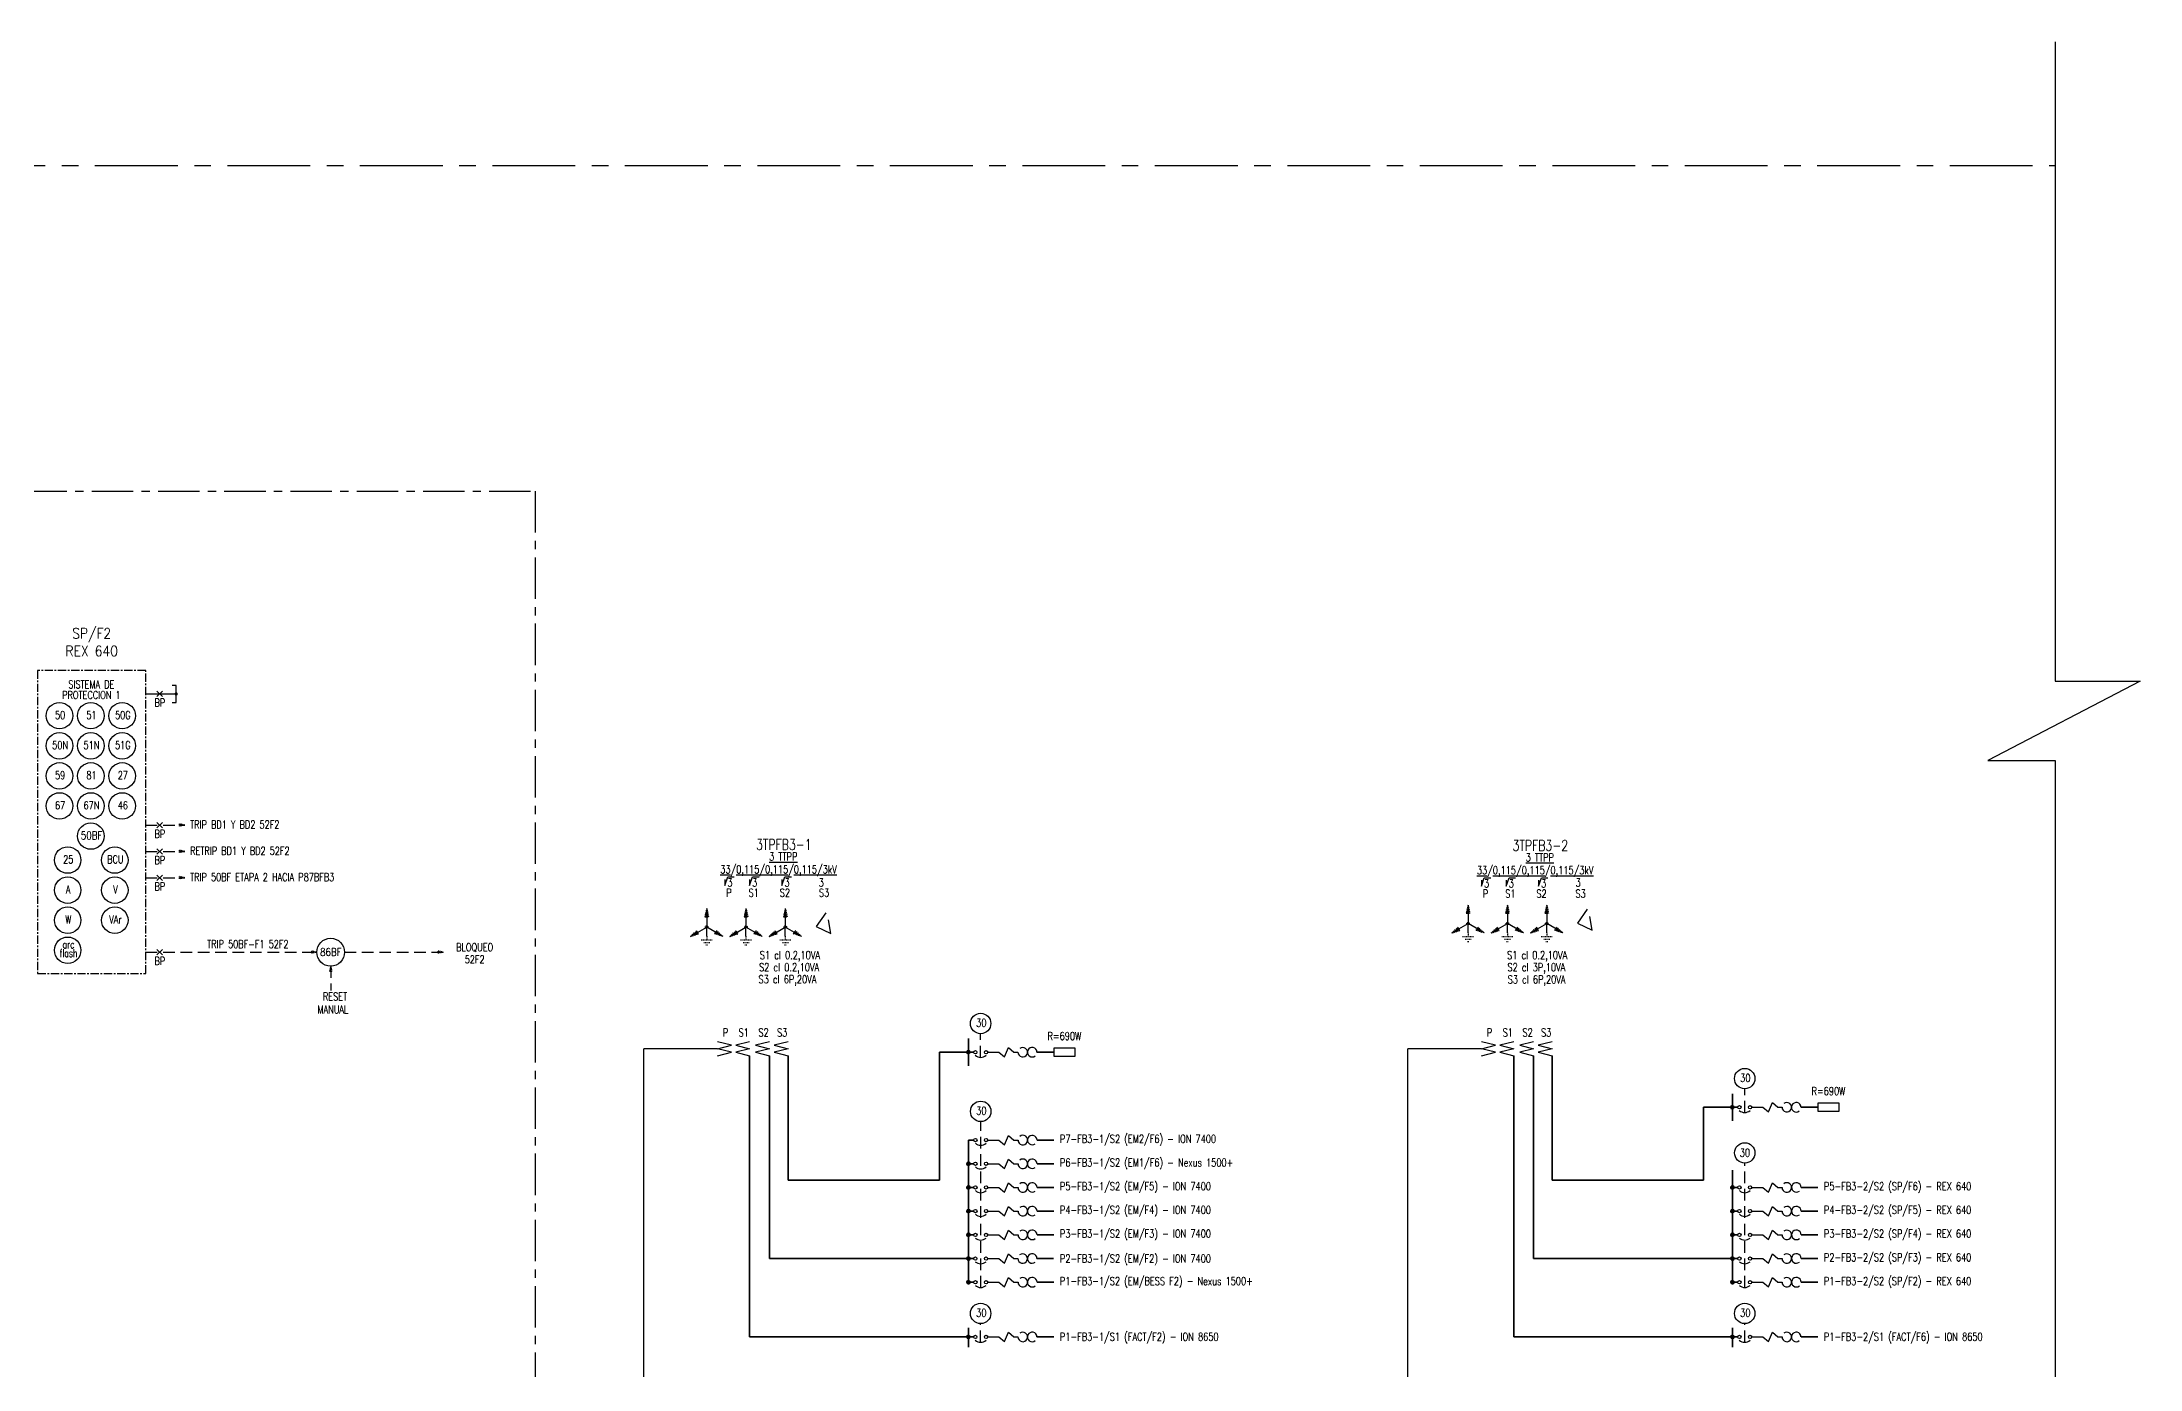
# Model space of a CAD drawing. Header units: millimetres. Extents: x -1355 to 3509, y -1443 to -567.
# Drawn here: x 445.3 to 762, y -767.4 to -567.1 of the extents above; entities that cross this region are included whole.
import ezdxf
from ezdxf.enums import TextEntityAlignment as Align

# ---------------------------------------------------------------- set-up
doc = ezdxf.new("R2010")
doc.units = ezdxf.units.MM
doc.linetypes.add('CENTER', pattern=[2, 1.25, -0.25, 0.25, -0.25])
doc.linetypes.add('HIDDEN', pattern=[0.375, 0.25, -0.125])
for name, color, linetype in [('07SEGMENTOS', 6, 'HIDDEN'), ('ACEP-E-CABLES', 200, 'Continuous'), ('ACEP-E-EJES', 1, 'CENTER'), ('ACEP-E-EQUIPOS', 7, 'Continuous'), ('ACEP-E-SEGMENTOS', 1, 'HIDDEN'), ('ACEP-E-TEXTOS', 3, 'Continuous'), ('SIMBOLOS', 6, 'Continuous'), ('TEXTOS', 7, 'Continuous')]:
    doc.layers.add(name, color=color, linetype=linetype)
doc.layers.add('CONDUCTOR', color=30, linetype='Continuous', lineweight=35)
doc.styles.add('Romans_0.85', font='romans.shx', dxfattribs={"width": 0.85})

# ---------------------------------------------------------------- blocks, each defined once
blk = doc.blocks.new('DIAG-16')
blk.add_lwpolyline([(-1.82, -4), (0, -4), (0, 4), (-1.82, 4)])
at = {"const_width": 0.75}
blk.add_lwpolyline([(-0.38, 0, 1), (0.38, 0, 1)], format="xyb", close=True, dxfattribs=at)
blk = doc.blocks.new('Flecha')
blk.add_hatch(color=256).paths.add_polyline_path([(0, 1.66), (-0.36, 0), (0.36, 0)])
for p, q in [((0, 1.66), (-0.36, 0)), ((-0.36, 0), (0.36, 0)), ((0, 1.66), (0.36, 0))]:
    blk.add_line(p, q)
blk = doc.blocks.new('A$C6181173A')
h = blk.add_hatch(color=256)
h.dxf.hatch_style = 1
h.paths.add_polyline_path([(0.31, 0.31), (0, 0.31, 0.414214), (0.31, 0)])
h.paths.add_polyline_path([(0.31, 0.62, 0.414214), (0, 0.31), (0.31, 0.31)])
h.paths.add_polyline_path([(0.31, 0.62), (0.31, 0.31), (0.62, 0.31, 0.414214)])
h.paths.add_polyline_path([(0.62, 0.31), (0.31, 0.31), (0.31, 0, 0.414214)])
blk.add_circle((0.31, 0.31), 0.308)
blk = doc.blocks.new('DIAG-01')
for p, q in [((0, 0), (0, -2.6)), ((-3.5, -2.6), (3.5, -2.6)), ((-2, -4.1), (2, -4.1)), ((-0.6, -5.6), (0.6, -5.6))]:
    blk.add_line(p, q)

msp = doc.modelspace()

# ---------------------------------------------------------------- linework, layer by layer
for points in [[(598.06, -719), (598.06, -720.21), (601.28, -720.21), (601.28, -719)], [(713.4, -727.32), (713.4, -728.53), (716.62, -728.53), (716.62, -727.32)]]:
    msp.add_lwpolyline(points, close=True)
at = {"layer": '07SEGMENTOS', "color": 1, "linetype": 'HIDDEN', "ltscale": 7}
for p, q in [((587.03, -720.39), (587.03, -716.81)), ((702.37, -728.71), (702.37, -725.13)), ((587.04, -755.12), (587.04, -730.08)), ((702.38, -755.12), (702.38, -736.35)), ((587.03, -763.38), (587.03, -760.58)), ((702.37, -763.38), (702.37, -760.58))]:
    msp.add_line(p, q, dxfattribs=at)
at = {"layer": 'ACEP-E-CABLES'}
for p, q in [((547.31, -719.09), (536.18, -719.09)), ((536.18, -778.19), (536.18, -719.09)), ((662.65, -719.09), (651.52, -719.09)), ((651.52, -778.19), (651.52, -719.09))]:
    msp.add_line(p, q, dxfattribs=at)
at = {"layer": 'ACEP-E-EJES', "linetype": 'Continuous', "ltscale": 10}
for points in [[(749.25, -567.12), (749.25, -663.6)], [(749.25, -663.6), (762.05, -663.6), (739.08, -675.56), (749.25, -675.56)], [(749.25, -675.56), (749.25, -901.22)]]:
    msp.add_lwpolyline(points, dxfattribs=at)
at = {"layer": 'ACEP-E-EJES', "ltscale": 10}
msp.add_lwpolyline([(749.25, -1020.23), (571.43, -1020.23), (571.43, -976.94), (173.33, -976.94), (173.33, -972.94), (173.33, -585.77), (749.25, -585.77)], dxfattribs=at)
at = {"layer": 'ACEP-E-EJES', "ltscale": 5}
msp.add_lwpolyline([(272.85, -634.92), (519.76, -634.92), (519.76, -770.74), (272.85, -770.74)], close=True, dxfattribs=at)
at = {"layer": 'ACEP-E-EJES'}
msp.add_lwpolyline([(444.67, -707.71), (460.99, -707.71), (460.99, -661.98), (444.67, -661.98)], close=True, dxfattribs=at)
at = {"layer": 'ACEP-E-EQUIPOS', "color": 7}
for p, q in [((462.68, -665.11), (463.52, -665.94)), ((463.52, -665.11), (462.68, -665.94)), ((462.68, -684.92), (463.52, -685.75)), ((463.52, -684.92), (462.68, -685.75)), ((462.68, -688.89), (463.52, -689.72)), ((463.52, -688.89), (462.68, -689.72)), ((462.68, -692.86), (463.52, -693.69)), ((463.52, -692.86), (462.68, -693.69)), ((462.68, -704.1), (463.52, -704.93)), ((463.52, -704.1), (462.68, -704.93))]:
    msp.add_line(p, q, dxfattribs=at)
at = {"layer": 'ACEP-E-EQUIPOS'}
for p, q in [((549.4, -718.57), (547.31, -718.05)), ((547.31, -719.09), (549.4, -718.57)), ((552.16, -718.05), (550.07, -718.57)), ((550.07, -718.57), (552.16, -719.09)), ((555.15, -718.05), (553.06, -718.57)), ((553.06, -718.57), (555.15, -719.09)), ((557.95, -718.05), (555.86, -718.57)), ((555.86, -718.57), (557.95, -719.09)), ((590.63, -720.31), (591.21, -718.9)), ((591.21, -718.9), (592.04, -719.61)), ((664.74, -718.57), (662.65, -718.05)), ((662.65, -719.09), (664.74, -718.57)), ((667.5, -718.05), (665.41, -718.57)), ((665.41, -718.57), (667.5, -719.09)), ((670.49, -718.05), (668.4, -718.57)), ((668.4, -718.57), (670.49, -719.09)), ((673.29, -718.05), (671.2, -718.57)), ((671.2, -718.57), (673.29, -719.09)), ((549.4, -719.61), (547.31, -719.09)), ((547.31, -720.14), (549.4, -719.61)), ((552.16, -719.09), (550.07, -719.61)), ((550.07, -719.61), (552.16, -720.14)), ((555.15, -719.09), (553.06, -719.61)), ((553.06, -719.61), (555.15, -720.14)), ((557.95, -719.09), (555.86, -719.61)), ((555.86, -719.61), (557.95, -720.14)), ((588.1, -719.61), (589.76, -719.61)), ((589.76, -719.61), (590.63, -720.31)), ((592.04, -719.61), (592.66, -719.61)), ((664.74, -719.61), (662.65, -719.09)), ((662.65, -720.14), (664.74, -719.61)), ((667.5, -719.09), (665.41, -719.61)), ((665.41, -719.61), (667.5, -720.14)), ((670.49, -719.09), (668.4, -719.61)), ((668.4, -719.61), (670.49, -720.14)), ((673.29, -719.09), (671.2, -719.61)), ((671.2, -719.61), (673.29, -720.14)), ((703.43, -727.92), (705.1, -727.92)), ((705.1, -727.92), (705.97, -728.62)), ((705.97, -728.62), (706.55, -727.22)), ((706.55, -727.22), (707.38, -727.92)), ((707.38, -727.92), (708, -727.92)), ((588.1, -732.87), (589.77, -732.87)), ((589.77, -732.87), (590.64, -733.57)), ((590.64, -733.57), (591.22, -732.17)), ((591.22, -732.17), (592.05, -732.87)), ((592.05, -732.87), (592.67, -732.87)), ((588.1, -736.45), (589.77, -736.45)), ((589.77, -736.45), (590.64, -737.15)), ((590.64, -737.15), (591.22, -735.74)), ((591.22, -735.74), (592.05, -736.45)), ((592.05, -736.45), (592.67, -736.45)), ((588.1, -740.02), (589.77, -740.02)), ((589.77, -740.02), (590.64, -740.73)), ((590.64, -740.73), (591.22, -739.32)), ((591.22, -739.32), (592.05, -740.02)), ((592.05, -740.02), (592.67, -740.02)), ((703.44, -740.02), (705.11, -740.02)), ((705.11, -740.02), (705.98, -740.73)), ((705.98, -740.73), (706.56, -739.32)), ((706.56, -739.32), (707.39, -740.02)), ((707.39, -740.02), (708.01, -740.02)), ((588.1, -743.6), (589.77, -743.6)), ((589.77, -743.6), (590.64, -744.3)), ((590.64, -744.3), (591.22, -742.9)), ((591.22, -742.9), (592.05, -743.6)), ((592.05, -743.6), (592.67, -743.6)), ((703.44, -743.6), (705.11, -743.6)), ((705.11, -743.6), (705.98, -744.3)), ((705.98, -744.3), (706.56, -742.9)), ((706.56, -742.9), (707.39, -743.6)), ((707.39, -743.6), (708.01, -743.6)), ((588.1, -747.18), (589.77, -747.18)), ((589.77, -747.18), (590.64, -747.88)), ((590.64, -747.88), (591.22, -746.47)), ((591.22, -746.47), (592.05, -747.18)), ((592.05, -747.18), (592.67, -747.18)), ((703.44, -747.18), (705.11, -747.18)), ((705.11, -747.18), (705.98, -747.88)), ((705.98, -747.88), (706.56, -746.47)), ((706.56, -746.47), (707.39, -747.18)), ((707.39, -747.18), (708.01, -747.18)), ((590.63, -751.46), (591.21, -750.05)), ((591.21, -750.05), (592.04, -750.75)), ((705.98, -751.46), (706.56, -750.05)), ((706.56, -750.05), (707.39, -750.75)), ((588.09, -750.75), (589.76, -750.75)), ((589.76, -750.75), (590.63, -751.46)), ((590.64, -755.03), (591.22, -753.63)), ((591.22, -753.63), (592.05, -754.33)), ((592.04, -750.75), (592.66, -750.75)), ((703.44, -750.75), (705.11, -750.75)), ((705.11, -750.75), (705.98, -751.46)), ((705.98, -755.03), (706.56, -753.63)), ((706.56, -753.63), (707.39, -754.33)), ((707.39, -750.75), (708.01, -750.75)), ((588.1, -754.33), (589.77, -754.33)), ((589.77, -754.33), (590.64, -755.03)), ((592.05, -754.33), (592.67, -754.33)), ((703.44, -754.33), (705.11, -754.33)), ((705.11, -754.33), (705.98, -755.03)), ((707.39, -754.33), (708.01, -754.33)), ((588.1, -762.59), (589.76, -762.59)), ((589.76, -762.59), (590.63, -763.29)), ((590.63, -763.29), (591.21, -761.89)), ((591.21, -761.89), (592.04, -762.59)), ((592.04, -762.59), (592.66, -762.59)), ((703.43, -762.59), (705.1, -762.59)), ((705.1, -762.59), (705.97, -763.29)), ((705.97, -763.29), (706.55, -761.89)), ((706.55, -761.89), (707.38, -762.59)), ((707.38, -762.59), (708, -762.59))]:
    msp.add_line(p, q, dxfattribs=at)
at = {"layer": 'ACEP-E-EQUIPOS', "color": 7}
for centre in [(447.98, -668.81), (452.71, -668.81), (457.44, -668.81), (447.98, -673.36), (452.71, -673.36), (457.44, -673.36), (447.98, -677.9), (452.71, -677.9), (457.44, -677.9), (447.98, -682.44), (452.71, -682.44), (457.44, -682.44), (452.71, -686.98), (449.21, -690.6), (456.32, -690.6), (449.21, -695.14), (456.32, -695.14), (449.21, -699.68), (456.32, -699.68), (449.21, -704.22)]:
    msp.add_circle(centre, 2, dxfattribs=at)
at = {"layer": 'ACEP-E-EQUIPOS'}
for centre, radius in [((488.91, -704.51), 2.1), ((586.23, -719.61), 0.248), ((587.85, -719.61), 0.248), ((701.57, -727.92), 0.248), ((703.19, -727.92), 0.248), ((586.24, -732.87), 0.248), ((587.85, -732.87), 0.248), ((586.24, -736.45), 0.248), ((587.85, -736.45), 0.248), ((586.24, -740.02), 0.248), ((587.85, -740.02), 0.248), ((701.58, -740.02), 0.248), ((703.19, -740.02), 0.248), ((586.24, -743.6), 0.248), ((587.85, -743.6), 0.248), ((701.58, -743.6), 0.248), ((703.19, -743.6), 0.248), ((586.24, -747.18), 0.248), ((587.85, -747.18), 0.248), ((701.58, -747.18), 0.248), ((703.19, -747.18), 0.248), ((586.23, -750.75), 0.248), ((587.84, -750.75), 0.248), ((701.58, -750.75), 0.248), ((703.19, -750.75), 0.248), ((586.24, -754.33), 0.248), ((587.85, -754.33), 0.248), ((701.58, -754.33), 0.248), ((703.19, -754.33), 0.248), ((586.23, -762.59), 0.248), ((587.85, -762.59), 0.248), ((701.57, -762.59), 0.248), ((703.19, -762.59), 0.248)]:
    msp.add_circle(centre, radius, dxfattribs=at)
for centre, radius, start, end in [((593.38, -719.61), 0.717, 180, 129.5288), ((594.81, -719.61), 0.717, 0, 309.5288), ((587.03, -719.18), 1.21, 227.84, 312.16), ((702.37, -727.5), 1.21, 227.84, 312.16), ((708.72, -727.92), 0.717, 180, 129.5288), ((710.15, -727.92), 0.717, 0, 309.5288), ((587.04, -732.45), 1.21, 227.84, 312.16), ((593.39, -732.87), 0.717, 180, 129.5288), ((594.82, -732.87), 0.717, 0, 309.5288), ((587.04, -736.02), 1.21, 227.84, 312.16), ((593.39, -736.45), 0.717, 180, 129.5288), ((594.82, -736.45), 0.717, 0, 309.5288), ((587.04, -739.6), 1.21, 227.84, 312.16), ((593.39, -740.02), 0.717, 180, 129.5288), ((594.82, -740.02), 0.717, 0, 309.5288), ((702.38, -739.6), 1.21, 227.84, 312.16), ((708.72, -740.02), 0.717, 180, 129.5288), ((710.16, -740.02), 0.717, 0, 309.5288), ((587.04, -743.18), 1.21, 227.84, 312.16), ((593.39, -743.6), 0.717, 180, 129.5288), ((594.82, -743.6), 0.717, 0, 309.5288), ((702.38, -743.18), 1.21, 227.84, 312.16), ((708.72, -743.6), 0.717, 180, 129.5288), ((710.16, -743.6), 0.717, 0, 309.5288), ((593.39, -747.18), 0.717, 180, 129.5288), ((594.82, -747.18), 0.717, 0, 309.5288), ((708.72, -747.18), 0.717, 180, 129.5288), ((710.16, -747.18), 0.717, 0, 309.5288), ((587.04, -746.76), 1.21, 227.84, 312.16), ((593.37, -750.75), 0.717, 180, 129.5288), ((594.81, -750.75), 0.717, 0, 309.5288), ((702.38, -746.76), 1.21, 227.84, 312.16), ((708.72, -750.75), 0.717, 180, 129.5288), ((710.16, -750.75), 0.717, 0, 309.5288), ((587.03, -750.33), 1.21, 227.84, 312.16), ((593.39, -754.33), 0.717, 180, 129.5288), ((594.82, -754.33), 0.717, 0, 309.5288), ((702.38, -750.33), 1.21, 227.84, 312.16), ((708.72, -754.33), 0.717, 180, 129.5288), ((710.16, -754.33), 0.717, 0, 309.5288), ((587.04, -753.91), 1.21, 227.84, 312.16), ((702.38, -753.91), 1.21, 227.84, 312.16), ((587.03, -762.17), 1.21, 227.84, 312.16), ((593.38, -762.59), 0.717, 180, 129.5288), ((594.81, -762.59), 0.717, 0, 309.5288), ((702.37, -762.17), 1.21, 227.84, 312.16), ((708.72, -762.59), 0.717, 180, 129.5288), ((710.15, -762.59), 0.717, 0, 309.5288)]:
    msp.add_arc(centre, radius, start, end, dxfattribs=at)
at = {"layer": 'ACEP-E-SEGMENTOS', "linetype": 'Continuous'}
msp.add_line((460.99, -665.53), (465.59, -665.53), dxfattribs=at)
at = {"layer": 'ACEP-E-SEGMENTOS', "color": 1, "linetype": 'HIDDEN', "ltscale": 7}
for p, q in [((460.99, -685.33), (466.9, -685.33)), ((460.99, -689.3), (466.9, -689.3)), ((460.99, -693.27), (466.9, -693.27)), ((460.99, -704.51), (486.82, -704.51)), ((491.01, -704.51), (505.91, -704.51)), ((488.91, -706.61), (488.91, -710.28))]:
    msp.add_line(p, q, dxfattribs=at)
at = {"layer": 'ACEP-E-SEGMENTOS', "linetype": 'Continuous', "ltscale": 7}
for p, q in [((545.67, -697.91), (545.67, -700.72)), ((551.6, -697.91), (551.6, -700.72)), ((557.54, -697.91), (557.54, -700.72)), ((660.6, -697.4), (660.6, -700.2)), ((666.54, -697.4), (666.54, -700.2)), ((672.48, -697.4), (672.48, -700.2)), ((543.24, -702.12), (545.67, -700.72)), ((548.1, -702.12), (545.67, -700.72)), ((545.67, -702.09), (545.67, -700.72)), ((549.17, -702.12), (551.6, -700.72)), ((554.03, -702.12), (551.6, -700.72)), ((551.6, -702.09), (551.6, -700.72)), ((555.11, -702.12), (557.54, -700.72)), ((559.97, -702.12), (557.54, -700.72)), ((557.54, -702.09), (557.54, -700.72)), ((658.17, -701.61), (660.6, -700.2)), ((663.03, -701.61), (660.6, -700.2)), ((660.6, -701.58), (660.6, -700.2)), ((664.11, -701.61), (666.54, -700.2)), ((668.97, -701.61), (666.54, -700.2)), ((666.54, -701.58), (666.54, -700.2)), ((670.05, -701.61), (672.48, -700.2)), ((674.91, -701.61), (672.48, -700.2)), ((672.48, -701.58), (672.48, -700.2))]:
    msp.add_line(p, q, dxfattribs=at)
for points in [[(563.64, -698.56), (562.21, -700.64), (564.43, -701.7), (564.04, -699.63)], [(678.57, -698.04), (677.15, -700.13), (679.36, -701.19), (678.98, -699.12)]]:
    msp.add_lwpolyline(points, dxfattribs=at)
at = {"layer": 'ACEP-E-TEXTOS'}
for points in [[(548.41, -693.53), (548.41, -694.42), (548.85, -693.16), (549.82, -693.16)], [(552.16, -693.53), (552.16, -694.42), (552.59, -693.16), (553.57, -693.16)], [(557.04, -693.53), (557.04, -694.42), (557.48, -693.16), (558.46, -693.16)], [(662.63, -693.66), (662.63, -694.56), (663.06, -693.3), (664.04, -693.3)], [(666.37, -693.66), (666.37, -694.56), (666.81, -693.3), (667.78, -693.3)], [(671.26, -693.66), (671.26, -694.56), (671.69, -693.3), (672.67, -693.3)]]:
    msp.add_lwpolyline(points, dxfattribs=at)
at = {"layer": 'CONDUCTOR'}
for p, q in [((585.17, -717.55), (585.17, -721.66)), ((552.16, -720.14), (552.16, -762.59)), ((555.15, -720.14), (555.15, -750.75)), ((557.95, -720.14), (557.95, -738.92)), ((580.81, -738.92), (580.81, -719.61)), ((580.81, -719.61), (585.98, -719.61)), ((595.53, -719.61), (598.06, -719.61)), ((667.5, -720.14), (667.5, -762.59)), ((670.49, -720.14), (670.49, -750.75)), ((673.29, -720.14), (673.29, -737.73)), ((673.29, -720.14), (673.29, -738.92)), ((696.15, -738.92), (696.15, -727.92)), ((696.15, -727.92), (701.32, -727.92)), ((700.51, -725.87), (700.51, -729.98)), ((710.87, -727.92), (713.4, -727.92)), ((585.17, -732.87), (585.18, -754.33)), ((585.99, -732.87), (585.18, -732.87)), ((595.54, -732.87), (598.06, -732.87)), ((585.99, -736.45), (585.18, -736.45)), ((595.54, -736.45), (598.06, -736.45)), ((700.51, -737.4), (700.52, -754.33)), ((580.81, -738.92), (557.95, -738.92)), ((585.99, -740.02), (585.18, -740.02)), ((595.54, -740.02), (598.06, -740.02)), ((696.15, -738.92), (673.29, -738.92)), ((701.33, -740.02), (700.52, -740.02)), ((710.88, -740.02), (713.4, -740.02)), ((585.99, -743.6), (585.18, -743.6)), ((595.54, -743.6), (598.06, -743.6)), ((701.33, -743.6), (700.52, -743.6)), ((710.88, -743.6), (713.4, -743.6)), ((585.99, -747.18), (585.18, -747.18)), ((595.54, -747.18), (598.06, -747.18)), ((701.33, -747.18), (700.52, -747.18)), ((710.88, -747.18), (713.4, -747.18)), ((585.17, -750.75), (555.15, -750.75)), ((585.98, -750.75), (585.17, -750.75)), ((595.53, -750.75), (598.05, -750.75)), ((700.51, -750.75), (670.49, -750.75)), ((701.33, -750.75), (700.52, -750.75)), ((710.88, -750.75), (713.4, -750.75)), ((585.99, -754.33), (585.18, -754.33)), ((595.54, -754.33), (598.06, -754.33)), ((701.33, -754.33), (700.52, -754.33)), ((710.88, -754.33), (713.4, -754.33)), ((552.16, -762.59), (585.17, -762.59)), ((585.17, -761.2), (585.17, -764.12)), ((585.98, -762.59), (585.17, -762.59)), ((595.53, -762.59), (598.06, -762.59)), ((667.5, -762.59), (700.51, -762.59)), ((700.51, -761.2), (700.51, -764.12)), ((701.32, -762.59), (700.51, -762.59)), ((710.87, -762.59), (713.4, -762.59))]:
    msp.add_line(p, q, dxfattribs=at)
at = {"layer": 'SIMBOLOS', "color": 7}
for centre in [(587.03, -715.27), (702.37, -723.59), (587.04, -728.54), (702.38, -734.81), (587.03, -759.04), (702.37, -759.04)]:
    msp.add_circle(centre, 1.54, dxfattribs=at)

# ---------------------------------------------------------------- block references
at = {"layer": 'ACEP-E-EQUIPOS', "color": 7, "xscale": 0.3218636538010988, "yscale": 0.3218636538010988, "zscale": 0.3218636538010988}
msp.add_blockref('DIAG-16', (465.59, -665.53), dxfattribs=at)
at = {"layer": 'ACEP-E-SEGMENTOS', "color": 1, "linetype": 'HIDDEN', "ltscale": 7, "yscale": 0.4943680854853203, "zscale": 0.4943680854853203, "rotation": 270}
for p, xscale in [((466.08, -685.33), -0.4943680854852849), ((466.08, -689.3), -0.4943680854852849), ((466.08, -693.27), -0.4943680854852849), ((486, -704.51), 0.4943680854853203), ((505.09, -704.51), 0.4943680854853203)]:
    msp.add_blockref('Flecha', p, dxfattribs=dict(at, xscale=xscale))
at = {"layer": 'ACEP-E-SEGMENTOS', "linetype": 'Continuous', "ltscale": 7}
for name, p, xscale, yscale, zscale in [('Flecha', (545.67, -699.15), 0.7475471805291098, 0.7475471805291098, 0.7475471805291098), ('Flecha', (551.6, -699.15), 0.7475471805291098, 0.7475471805291098, 0.7475471805291098), ('Flecha', (557.54, -699.15), 0.7475471805291098, 0.7475471805291098, 0.7475471805291098), ('Flecha', (660.6, -698.63), 0.7475471805291098, 0.7475471805291098, 0.7475471805291098), ('Flecha', (666.54, -698.63), 0.7475471805291098, 0.7475471805291098, 0.7475471805291098), ('Flecha', (672.48, -698.63), 0.7475471805291098, 0.7475471805291098, 0.7475471805291098), ('DIAG-01', (545.67, -702.09), -0.2416294089551534, 0.2416294089551534, 0.2416294089551534), ('A$C6181173A', (545.48, -700.9), 0.604073522387875, 0.604073522387875, 0.604073522387875), ('DIAG-01', (551.6, -702.09), -0.2416294089551534, 0.2416294089551534, 0.2416294089551534), ('A$C6181173A', (551.42, -700.9), 0.604073522387875, 0.604073522387875, 0.604073522387875), ('DIAG-01', (557.54, -702.09), -0.2416294089551534, 0.2416294089551534, 0.2416294089551534), ('A$C6181173A', (557.36, -700.9), 0.604073522387875, 0.604073522387875, 0.604073522387875), ('DIAG-01', (660.6, -701.58), -0.2416294089551534, 0.2416294089551534, 0.2416294089551534), ('A$C6181173A', (660.42, -700.39), 0.604073522387875, 0.604073522387875, 0.604073522387875), ('DIAG-01', (666.54, -701.58), -0.2416294089551534, 0.2416294089551534, 0.2416294089551534), ('A$C6181173A', (666.36, -700.39), 0.604073522387875, 0.604073522387875, 0.604073522387875), ('DIAG-01', (672.48, -701.58), -0.2416294089551534, 0.2416294089551534, 0.2416294089551534), ('A$C6181173A', (672.29, -700.39), 0.604073522387875, 0.604073522387875, 0.604073522387875)]:
    msp.add_blockref(name, p, dxfattribs=dict(at, xscale=xscale, yscale=yscale, zscale=zscale))
at = {"layer": 'ACEP-E-SEGMENTOS', "linetype": 'Continuous', "ltscale": 7, "yscale": 0.7475471805291098, "zscale": 0.7475471805291098}
for p, xscale, rotation in [((544.31, -701.5), 0.7475471805291098, 120), ((547.02, -701.5), -0.7475471805291097, 240), ((550.25, -701.5), 0.7475471805291098, 120), ((552.96, -701.5), -0.7475471805291097, 240), ((556.18, -701.5), 0.7475471805291098, 120), ((558.9, -701.5), -0.7475471805291097, 240), ((659.24, -700.99), 0.7475471805291098, 120), ((661.96, -700.99), -0.7475471805291097, 240), ((665.18, -700.99), 0.7475471805291098, 120), ((667.9, -700.99), -0.7475471805291097, 240), ((671.12, -700.99), 0.7475471805291098, 120), ((673.84, -700.99), -0.7475471805291097, 240)]:
    msp.add_blockref('Flecha', p, dxfattribs=dict(at, xscale=xscale, rotation=rotation))
at = {"layer": 'ACEP-E-SEGMENTOS', "color": 1, "linetype": 'HIDDEN', "ltscale": 7, "xscale": -0.4943680854853203, "yscale": 0.4943680854853203, "zscale": 0.4943680854853203}
msp.add_blockref('Flecha', (488.91, -707.43), dxfattribs=at)
at = {"layer": 'CONDUCTOR', "xscale": 0.8054313631838333, "yscale": 0.8054313631838333, "zscale": 0.8054313631838333, "rotation": 90}
for p in [(585.42, -719.85), (700.75, -728.17), (585.43, -736.69), (585.43, -740.27), (700.77, -740.27), (585.43, -743.85), (700.77, -743.85), (585.43, -747.42), (700.77, -747.42), (585.43, -751), (700.77, -751), (585.43, -754.58), (700.77, -754.58), (585.42, -762.84), (700.76, -762.84)]:
    msp.add_blockref('A$C6181173A', p, dxfattribs=at)

# ---------------------------------------------------------------- texts
at = {"layer": 'ACEP-E-TEXTOS', "style": 'Romans_0.85', "width": 0.75}
for s, height, p in [('PROTECCION 1', 1.1985, (452.79, -665.69)), ('SISTEMA DE', 1.198, (452.79, -664.09))]:
    msp.add_text(s, height=height, dxfattribs=at).set_placement(p, align=Align.MIDDLE_CENTER)
for s, height, p in [('50', 1.198, (448.07, -669.32)), ('51', 1.198, (452.8, -669.32)), ('50G', 1.198, (457.54, -669.32)), ('BP', 1.198, (463.13, -667.44)), ('50N', 1.198, (448.07, -673.86)), ('51N', 1.198, (452.8, -673.86)), ('51G', 1.198, (457.54, -673.86)), ('59', 1.198, (448.07, -678.4)), ('81', 1.198, (452.8, -678.4)), ('27', 1.198, (457.54, -678.4)), ('67', 1.198, (448.07, -682.94)), ('67N', 1.198, (452.8, -682.94)), ('46', 1.198, (457.54, -682.94)), ('BP', 1.198, (463.13, -687.25)), ('25', 1.198, (449.3, -691.1)), ('BCU', 1.198, (456.41, -691.1)), ('BP', 1.198, (463.13, -691.22)), ('%%U3 TTPP', 1.208, (557.23, -690.67)), ('%%U3 TTPP', 1.208, (671.44, -690.8)), ('%%U33%%U/%%U0,115/0,115%%U/%%U0,115/3kV', 1.2081, (556.52, -692.61)), ('%%U33%%U/%%U0,115/0,115%%U/%%U0,115/3kV', 1.2081, (670.74, -692.75)), ('A', 1.2, (449.3, -695.64)), ('V', 1.2, (456.41, -695.64)), ('BP', 1.198, (463.13, -695.19)), ('P', 1.21, (549.04, -696.14)), ('S1', 1.208, (552.78, -696.14)), ('S2', 1.208, (557.48, -696.14)), ('S3', 1.208, (563.39, -696.14)), ('P', 1.21, (663.25, -696.28)), ('S1', 1.208, (667, -696.28)), ('S2', 1.208, (671.69, -696.28)), ('S3', 1.208, (677.6, -696.28)), ('W', 1.2, (449.3, -700.19)), ('VAr', 1.198, (456.41, -700.19)), ('TRIP 50BF-F1 52F2', 1.1985, (476.41, -703.89)), ('BP', 1.198, (463.13, -706.43)), ('BLOQUEO', 1.198, (510.65, -704.36)), ('52F2', 1.198, (510.65, -706.19)), ('S2 cl 0.2,10VA', 1.2081, (558.12, -707.38)), ('S1 cl 0.2,10VA', 1.2081, (558.24, -705.56)), ('S1 cl 0.2,10VA', 1.2081, (671.04, -705.56)), ('S2 cl 3P,10VA', 1.2081, (670.92, -707.39)), ('S3 cl 6P,20VA', 1.2081, (557.87, -709.21)), ('S3 cl 6P,20VA', 1.2081, (670.96, -709.22)), ('MANUAL', 1.198, (489.24, -713.77)), ('RESET', 1.198, (489.57, -711.8)), ('30', 1.208, (587.13, -715.78)), ('P', 1.21, (548.51, -717.24)), ('S1', 1.208, (551.27, -717.24)), ('S2', 1.208, (554.26, -717.24)), ('S3', 1.208, (557.06, -717.24)), ('R=690W', 1.208, (599.67, -717.77)), ('P', 1.21, (663.85, -717.24)), ('S1', 1.208, (666.61, -717.24)), ('S2', 1.208, (669.6, -717.24)), ('S3', 1.208, (672.4, -717.24)), ('30', 1.208, (702.46, -724.1)), ('R=690W', 1.208, (715.01, -726.08)), ('30', 1.208, (587.13, -729.05)), ('30', 1.208, (702.4, -735.39)), ('30', 1.208, (587.13, -759.55)), ('30', 1.208, (702.46, -759.55))]:
    msp.add_text(s, height=height, dxfattribs=at).set_placement(p, align=Align.CENTER)
for s, height, p in [('TRIP BD1 Y BD2 52F2', 1.1985, (467.69, -685.84)), ('RETRIP BD1 Y BD2 52F2', 1.1985, (467.69, -689.81)), ('TRIP 50BF ETAPA 2 HACIA P87BFB3', 1.1985, (467.69, -693.78)), ('3', 1.21, (548.79, -694.6)), ('3', 1.21, (552.53, -694.6)), ('3', 1.21, (557.42, -694.6)), ('3', 1.21, (562.58, -694.6)), ('3', 1.21, (663.01, -694.74)), ('3', 1.21, (666.75, -694.74)), ('3', 1.21, (671.64, -694.74)), ('3', 1.21, (676.84, -694.6)), ('P7-FB3-1/S2 (EM2/F6) - ION 7400', 1.2081, (599, -733.29)), ('P6-FB3-1/S2 (EM1/F6) - Nexus 1500+', 1.2081, (599, -736.87)), ('P5-FB3-1/S2 (EM/F5) - ION 7400', 1.2081, (599, -740.45)), ('P5-FB3-2/S2 (SP/F6) - REX 640', 1.2081, (714.33, -740.45)), ('P4-FB3-1/S2 (EM/F4) - ION 7400', 1.2081, (599, -744.02)), ('P4-FB3-2/S2 (SP/F5) - REX 640', 1.2081, (714.33, -744.02)), ('P3-FB3-1/S2 (EM/F3) - ION 7400', 1.2081, (599, -747.6)), ('P3-FB3-2/S2 (SP/F4) - REX 640', 1.2081, (714.33, -747.6)), ('P2-FB3-1/S2 (EM/F2) - ION 7400', 1.2081, (599, -751.36)), ('P2-FB3-2/S2 (SP/F3) - REX 640', 1.2081, (714.33, -751.18)), ('P1-FB3-1/S2 (EM/BESS F2) - Nexus 1500+', 1.2081, (598.99, -754.76)), ('P1-FB3-2/S2 (SP/F2) - REX 640', 1.2081, (714.33, -754.76)), ('P1-FB3-1/S1 (FACT/F2) - ION 8650', 1.2081, (598.99, -763.16)), ('P1-FB3-2/S1 (FACT/F6) - ION 8650', 1.2081, (714.33, -763.16))]:
    msp.add_text(s, height=height, dxfattribs=at).set_placement(p)
at = {"layer": 'ACEP-E-TEXTOS', "color": 7, "style": 'Romans_0.85', "width": 0.75}
for s, p in [('3TPFB3-1', (557.31, -689.07)), ('3TPFB3-2', (671.52, -689.2))]:
    msp.add_text(s, height=1.611, dxfattribs=at).set_placement(p, align=Align.CENTER)
at = {"layer": 'ACEP-E-TEXTOS', "char_height": 1.1985, "width": 3.8654, "attachment_point": 2, "style": 'Romans_0.85'}
for s, insert in [('{\\W0.8;50BF}', (452.82, -686.29)), ('{\\W0.8;86BF}', (488.93, -703.88))]:
    msp.add_mtext(s, dxfattribs=dict(at, insert=insert))
at = {"layer": 'ACEP-E-TEXTOS', "insert": (449.34, -702.73), "char_height": 1.1985, "width": 3.8302, "attachment_point": 2, "line_spacing_factor": 0.657437, "style": 'Romans_0.85'}
msp.add_mtext('{\\W0.7;arc flash}', dxfattribs=at)
at = {"layer": 'TEXTOS', "color": 7, "insert": (452.83, -657.71), "char_height": 1.598, "width": 18.4435, "attachment_point": 5, "style": 'Romans_0.85'}
msp.add_mtext('SP/F2\\PREX 640', dxfattribs=at)

doc.saveas('drawing.dxf')
